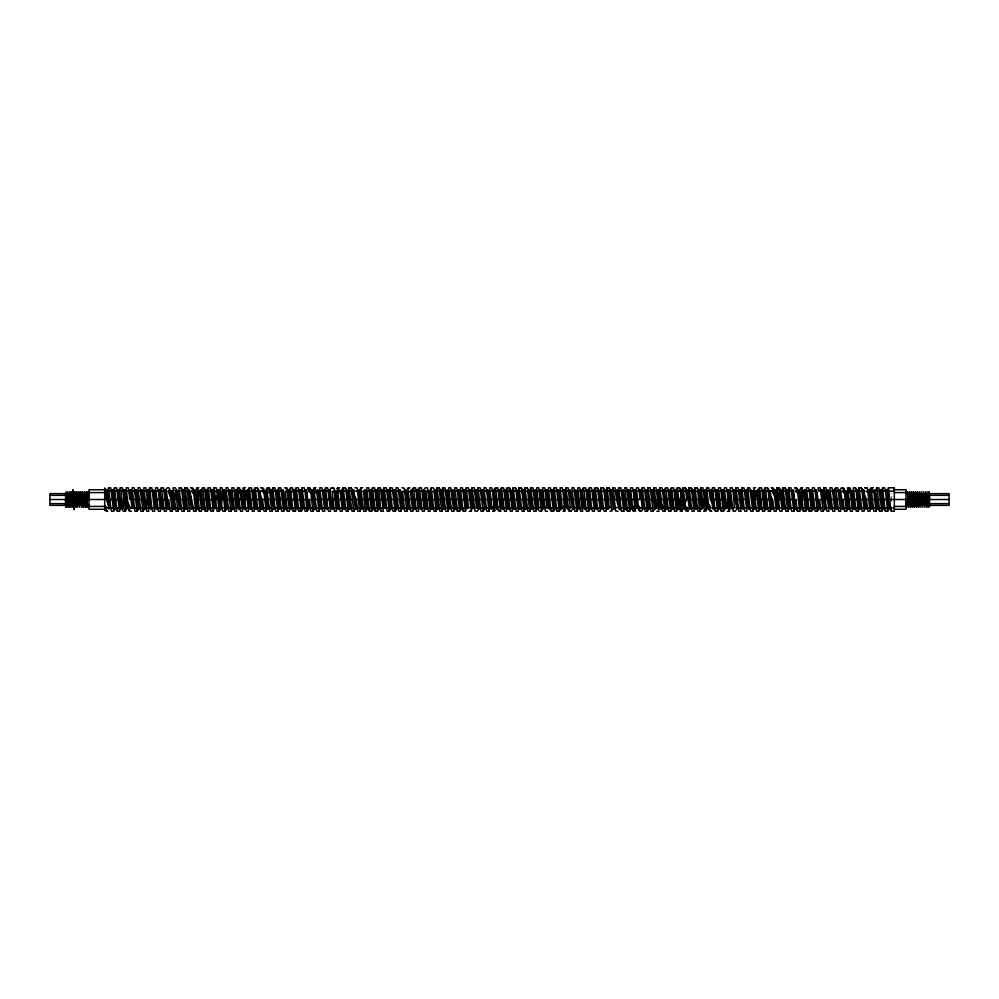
<?xml version="1.0" encoding="UTF-8"?>
<svg xmlns="http://www.w3.org/2000/svg" width="999" height="999" viewBox="0 0 999 999"><rect width="100%" height="100%" fill="white"/><g stroke="black" fill="none" stroke-linecap="round" stroke-linejoin="round"><path stroke-width="0.75" stroke-dasharray="5 3.75" d="M891.295 501.51L892.119 493.344L891.145 493.344"/><path stroke-width="1.5" d="M88.312 493.968L88.599 491.783L89.036 499.5M906.78 505.032L906.493 507.217L906.056 499.5M70.38 504.957L69.98 507.317L69.156 491.683M86.014 504.957L85.627 507.317L85.864 504.957M909.227 494.043L909.465 491.683L910.451 507.317L910.701 504.97M911.175 494.043L911.425 491.683L912.399 507.317L912.649 504.97M915.084 494.043L915.334 491.683L916.308 507.317L916.558 505.057M917.045 494.043L917.294 491.683L918.268 507.317L918.518 504.97M928.283 504.97L928.034 507.317L927.06 491.683M66.071 507.317C66.608 502.21 66.309 510.414 65.584 504.37M104.683 499.5L87.238 499.5L86.751 491.683L86.351 494.03M908.74 505.057L908.491 507.317L907.517 491.683L906.056 491.683M913.136 493.943L913.373 491.683L914.36 507.317L914.597 505.057M928.77 493.943L929.02 491.683L929.507 499.5L949.05 499.5M870.154 491.433L870.516 488.561L873.014 487.774L870.516 488.561M706.505 508.316L706.081 511.001L703.746 511.226L705.456 509.89L702.971 487.774L700.823 487.774L700.336 490.022M776.46 490.559L776.897 487.937L779.208 487.774L780.831 490.109L783.316 509.09L784.29 509.09L781.805 490.109L780.831 490.109M676.635 491.221L677.372 487.774L678.833 499.5L680.981 499.5L682.367 511.176L680.307 511.226C679.033 503.546 682.479 495.516 679.507 487.774L677.372 487.774L675.636 490.447L674.662 490.447L680.244 491.233M781.393 507.817L779.257 507.917L778.508 499.5L778.196 495.604L779.932 491.246L782.13 511.226L779.982 511.226L777.659 504.607L775.998 490.297L775.024 490.297L777.509 509.19L778.483 509.19L777.659 504.607L779.932 491.246L776.897 487.937M800.224 488.299L802.647 487.774L800.823 488.474L803.371 491.083L801.972 499.5L803.446 511.226L805.581 511.226L807.367 508.304L808.353 508.304L802.697 507.767M148.139 507.954L145.979 507.867L147.39 499.5L145.929 487.774L143.769 487.774L146.691 511.226L148.863 511.226L147.39 499.5L145.23 499.5M223.614 499.5L221.466 499.5L220.042 487.787L222.14 487.774C223.426 495.454 219.955 503.471 222.939 511.226L225.075 511.226L226.748 508.753L227.722 508.753L226.898 507.767L225.237 492.694L224.413 489.76L223.439 489.76L225.924 507.767L226.748 508.753M110.789 507.779L111.513 511.226L113.661 511.226L110.739 487.774L108.591 487.774L110.789 507.779L115.609 508.354L113.087 489.722L112.2 489.772L113.861 502.522L115.609 508.354L117.37 511.226L119.53 511.226L116.608 487.774L114.46 487.774L116.646 507.717L122.328 508.141L120.542 508.578L118.044 489.76L118.968 489.735L121.491 508.441L123.239 511.226L125.524 511.113L125.974 508.491M199.475 511.226L197.577 494.268L199.425 491.233L201.623 511.226L199.475 511.226L197.864 508.953L197.04 503.546L199.425 491.233L196.953 488.911L198.701 487.774L196.341 488.061M705.456 509.89L703.009 507.754L705.344 494.917L704.52 489.91L705.494 489.91L707.979 508.891L707.005 508.891L705.344 494.917L703.683 491.083L701.548 491.183L700.823 487.774M823.925 487.774L824.65 490.834L826.847 491.246L825.424 499.5L826.161 507.779L826.897 511.226L829.033 511.226L826.111 487.774L823.925 487.774L823.451 490.147M145.979 507.867L147.415 499.862M242.907 490.297L243.356 487.837L245.592 487.774M727.197 511.226L729.432 511.188L729.907 508.653M383.628 490.509L384.14 487.787L386.326 487.774L389.26 511.226L387.113 511.226L384.14 487.787M588.686 511.201L585.701 487.774L583.553 487.774L586.475 511.226L588.686 511.201L589.16 508.753M342.645 490.109L343.132 487.774L345.279 487.774L347.028 490.484L349.513 509.24L350.487 509.24L348.002 490.484L346.191 490.896L351.86 491.058L353.658 496.166L355.319 509.178L356.293 509.178L353.808 490.272L351.998 491.196M360.439 508.928L359.952 511.226L357.804 511.226L356.331 499.5L354.633 496.166L353.658 496.166L352.834 490.272L351.136 487.774L349.001 487.774L351.935 511.226L354.083 511.226L354.57 508.891M741.37 490.109L741.857 487.774L744.005 487.774L746.952 511.226L744.804 511.226L744.08 507.942L741.857 487.774M817.806 508.878L817.319 511.226L815.172 511.226L812.224 487.774L814.372 487.774L815.097 491.083L817.319 511.226L818.98 508.753L819.967 508.753L819.13 507.767L816.645 489.76L815.671 489.76L818.156 507.767L818.98 508.753M184.103 491.046L184.827 487.774L186.963 487.774L188.599 490.109L189.573 490.109C191.046 497.19 192.857 503.946 193.606 511.226L195.767 511.226L196.491 507.767M207.78 490.109L208.267 487.774L210.427 487.774L213.361 511.226L211.214 511.226L209.478 508.578L206.993 489.772L206.019 489.772L207.667 502.422L208.504 508.578L209.478 508.578L210.314 508.029L204.62 507.892L202.847 502.984L201.186 489.847L200.212 489.847L202.697 508.791L204.508 507.717M198.014 499.5L200.162 499.5L201.873 502.984L202.847 502.984L203.671 508.791L205.344 511.226L207.492 511.226L207.979 508.916M219.705 508.916L219.218 511.226L217.07 511.226L214.136 487.774L216.321 487.787L219.218 511.226L220.941 508.553L221.928 508.553L216.346 507.892M231.431 508.916L230.944 511.226L228.783 511.226L225.861 487.774L228.009 487.774L230.944 511.226L232.555 508.928L233.529 508.928L231.044 492.282L230.22 489.835L229.233 489.835L232.555 508.928M254.695 490.072L255.182 487.774L258.104 511.226L260.252 511.226L258.067 491.221L252.46 490.484L253.446 490.484L255.182 487.774L257.317 487.774L259.103 490.621L260.077 490.621L260.901 497.077L262.512 499.5L263.973 511.226L266.134 511.226L266.621 508.903M272.028 491.283L272.764 487.774L274.925 487.774L277.859 511.226L275.712 511.226L274.975 507.867L272.764 487.774M277.859 511.226L278.346 508.903M307.667 508.916L307.18 511.226L305.02 511.226L302.085 487.774L304.233 487.774L304.957 491.083L307.18 511.226L308.866 508.678L309.84 508.678L309.016 507.904L306.531 489.747L305.544 489.747L308.042 507.904L308.866 508.678M407.23 488.898L409.777 487.774L407.842 488.061L410.564 511.226L412.724 511.226L413.211 508.891M418.868 490.097L419.355 487.774L421.503 487.774L424.45 511.226L422.29 511.226L419.355 487.774L417.669 490.297L416.695 490.297L417.532 491.146L420.017 509.253L420.991 509.253L418.506 491.146L417.669 490.297M465.784 490.084L466.271 487.774L468.431 487.774L471.228 511.113L469.205 511.226M477.51 490.084L477.997 487.774L480.144 487.774L483.079 511.226L480.931 511.226L477.997 487.774M488.948 511.226L486.738 491.096L486.001 487.774L483.853 487.774L486.788 511.226L488.948 511.226L489.435 508.891M494.855 491.233L495.591 487.774L497.739 487.774L500.661 511.226L498.276 510.801L495.591 487.774L493.981 490.047L493.007 490.047L495.492 506.78L496.328 509.153L497.302 509.153L493.981 490.047M530.282 490.097L530.769 487.774L532.929 487.774L535.851 511.226L533.703 511.226L530.769 487.774M554.183 507.742L553.446 511.226L551.286 511.226L549.562 508.516L547.902 493.956L547.065 489.76L546.091 489.76L548.576 508.516L549.562 508.516M594.78 490.109L595.267 487.774L597.427 487.774L599.175 490.546L601.66 509.253L602.647 509.253L600.149 490.546L598.351 490.809L604.02 491.233L606.231 511.226L604.07 511.226L603.346 507.892L601.148 487.774L603.284 487.774L604.982 490.322L607.467 509.203L608.453 509.203L605.956 490.322L604.158 491.096M606.505 490.109L606.992 487.774L609.153 487.774L610.789 490.134L613.274 509.103L614.26 509.103L611.763 490.134L609.964 491.421M626.698 507.667L624.887 508.816L622.402 489.86L623.376 489.86L625.874 508.816L627.522 511.226L629.682 511.226L630.169 508.916M664.859 511.226L662.637 491.033L661.912 487.774L659.765 487.774L662.774 511.201L664.859 511.226L665.346 508.903M676.585 511.226L673.651 487.774L671.503 487.774L674.437 511.226L676.585 511.226L677.072 508.916M682.492 491.283L683.229 487.774L685.376 487.774L687.1 490.422L688.761 504.895L689.585 509.228L690.571 509.228L688.074 490.422L687.1 490.422M759.165 508.928L758.678 511.226L756.518 511.226L754.969 498.414L756.48 491.246L754.245 490.497L753.546 487.787L755.756 487.774M796.74 507.717L794.929 508.791L792.444 489.847L793.418 489.847L795.903 508.791L797.564 511.226L799.724 511.226L800.211 508.891M811.95 508.891L811.45 511.226L809.29 511.226L807.517 508.341L805.856 493.606L805.032 489.735L804.058 489.735L806.543 508.341L807.517 508.341M876.235 490.084L876.722 487.774L878.87 487.774L881.805 511.226L879.669 511.226L878.021 508.866L875.536 489.897L874.562 489.897L877.047 508.866L878.858 507.579M876.36 494.842L875.386 494.842L873.738 491.096L871.103 488.124L873.8 511.226L875.948 511.226L876.448 508.903M887.961 490.084L888.448 487.774L894.317 487.774L894.317 511.226L891.395 511.226L889.634 508.454L887.149 489.747L886.175 489.747L888.66 508.454L890.471 508.191L884.789 507.767L882.592 487.774L884.739 487.774L885.464 491.108L887.686 511.226L885.526 511.226L883.828 508.678L881.343 489.797L880.369 489.797L882.854 508.678L884.664 507.904M887.686 511.226L888.173 508.891M137.612 508.941L137.125 511.226L134.965 511.226L132.043 487.774L134.191 487.774L137.125 511.226L138.824 508.641L139.81 508.641L137.999 507.942L135.514 489.735L136.488 489.735L137.313 492.944L138.973 507.942M160.876 490.059L161.363 487.774L163.511 487.774L166.446 511.226L164.286 511.226L161.363 487.774L159.715 490.159L158.741 490.159L162.05 509.203L163.024 509.203L159.715 490.159M213.361 511.226L213.848 508.928M248.826 490.072L249.313 487.774L251.473 487.774L254.395 511.226L252.235 511.226L249.313 487.774L247.64 490.272L246.653 490.272L247.49 491.196L249.975 509.24L250.949 509.24L248.464 491.196L247.64 490.272M269.88 491.333L271.691 490.184L274.176 509.14L273.202 509.14L270.717 490.184L269.056 487.774L266.633 488.261L269.842 511.226L271.99 511.226L272.477 508.928M283.716 511.226L280.781 487.774L278.634 487.774L281.568 511.226L283.716 511.226L284.453 507.767M292.42 507.904L290.622 508.678L288.137 489.797L289.111 489.797L291.596 508.678L293.294 511.226L295.442 511.226L295.929 508.916M325.05 490.072L325.537 487.774L327.697 487.774L330.619 511.226L328.484 511.226L327.759 507.954L325.537 487.774M348.514 490.072L349.001 487.774M348.214 511.226L346.004 491.146L340.384 490.621L341.358 490.621L343.132 487.774L346.079 511.226L348.214 511.226L348.701 508.928M371.965 490.034L372.44 487.774L374.613 487.774L377.535 511.226L375.387 511.226L373.713 508.753L371.228 489.835L370.242 489.835L372.739 508.753L373.713 508.753M367.907 508.928L366.933 508.928L364.435 489.947L365.422 489.947L367.907 508.928L369.518 511.226L371.678 511.226L372.402 507.767M389.548 490.084L390.035 487.774L392.195 487.774L395.129 511.226L392.982 511.226L392.257 507.929L390.035 487.774M434.115 491.058L435.926 490.359L438.411 509.203L437.437 509.203L436.6 504.757L434.94 490.359L433.241 487.774L431.193 487.849L434.016 511.226L436.176 511.226L436.663 508.928M524.125 511.226L521.928 491.233L523.851 490.247L526.336 509.165L525.362 509.165L522.864 490.247L521.203 487.774L519.055 487.774L521.99 511.226L524.125 511.226L524.612 508.941M535.851 511.226L536.588 507.804M647.552 490.072L648.039 487.774L650.199 487.774L653.121 511.226L650.973 511.226L648.039 487.774M659.278 490.072L659.765 487.774M670.729 511.226L667.782 487.774L665.621 487.774L668.581 511.226L670.729 511.226L671.216 508.928M712.05 490.072L712.537 487.774L714.697 487.774L717.619 511.226L715.484 511.226L713.786 508.703L711.3 489.81L710.326 489.81L712.811 508.703L714.622 507.854M735.514 490.072L736.001 487.774L738.136 487.774L741.096 511.226L738.935 511.226L736.001 487.774M747.24 490.072L747.727 487.774L749.824 487.787L752.809 511.226L750.661 511.226L749.937 507.854L747.727 487.774M770.042 496.828L771.028 496.828L772.652 499.5L774.125 511.226L776.273 511.226L774.487 495.604L771.902 491.046L768.381 490.846L770.192 490.521L772.677 509.253L771.703 509.253L769.218 490.521L767.457 487.774L765.321 487.774L768.243 511.226L770.404 511.226L770.891 508.928M788.286 490.084L788.773 487.774L790.933 487.774L793.855 511.226L791.707 511.226L790.996 507.929L788.773 487.774M882.105 490.072L882.592 487.774M149.138 490.084L149.638 487.774L151.786 487.774L154.72 511.226L152.572 511.226L151.848 507.954L149.638 487.774M201.923 490.072L202.41 487.774L204.545 487.774L207.492 511.226M213.649 490.072L214.136 487.774M225.562 508.916L225.075 511.226L222.877 491.171L220.804 491.87M237.1 490.047L237.587 487.774L239.635 487.837L242.67 511.226L240.509 511.226L237.587 487.774M295.741 490.01L296.216 487.774L298.376 487.774L301.298 511.226L299.163 511.226L297.402 508.454L294.917 489.747L293.931 489.747L296.428 508.454L298.226 508.191L292.557 507.742L290.472 487.862L292.507 487.774L293.231 491.071L295.442 511.226M301.798 508.916L301.298 511.226L303.059 508.454L304.033 508.454L298.426 507.767L296.216 487.774M362.874 487.774L360.826 487.849L363.661 511.226L365.796 511.226L366.546 507.767M377.535 511.226L378.271 507.767M400.999 511.226L398.052 487.774L395.916 487.774L398.838 511.226L400.999 511.226L401.473 508.991M439.922 491.383L441.733 490.159L444.218 509.128L443.244 509.128L440.746 490.159L439.11 487.774L436.963 487.774L439.897 511.226L442.033 511.226L442.52 508.928M455.831 508.841L454.857 508.841L452.36 489.872L453.346 489.872L455.831 508.841L457.48 511.226L459.627 511.226L460.352 507.817M471.653 490.084L472.14 487.774L474.275 487.774L476.486 507.767L479.882 508.703L478.071 507.854L475.586 489.747L476.56 489.747L479.058 507.854M483.566 508.928L483.079 511.226L484.715 508.891L485.689 508.891L483.204 492.395L482.367 489.81L481.393 489.81L484.715 508.891M524.425 490.072L524.912 487.774L527.047 487.774L528.671 490.072L531.156 509.053L532.142 509.053L529.645 490.072L528.671 490.072M600.649 490.072L601.148 487.774M612.375 490.072L612.874 487.774L615.009 487.774L616.483 499.5L619.08 508.978L620.067 508.978L621.665 511.226L623.801 511.226L624.3 508.916M641.695 490.072L642.195 487.774L644.33 487.774L647.252 511.226L645.104 511.226L642.195 487.774M653.421 490.072L653.92 487.774L656.056 487.774L659.053 511.201L656.83 511.226M698.713 490.047L699.687 490.047L702.172 509.04L701.198 509.04L698.713 490.047L697.102 487.774L694.954 487.774L697.889 511.226L700.037 511.226L700.524 508.916M752.809 511.226L753.296 508.916M764.535 511.226L761.613 487.774L759.465 487.774L762.399 511.226L764.535 511.226L765.022 508.916M782.18 491.233L782.916 487.774L785.052 487.774L786.638 489.96L789.123 508.953L790.097 508.953L787.612 489.96L786.638 489.96M846.628 511.226L845.166 499.5L843.019 499.5L844.48 511.226L846.628 511.226L847.115 508.953M858.403 491.233L859.14 487.774L861.288 487.774L862.949 490.184L865.434 509.14L866.408 509.14L863.923 490.184L862.949 490.184M856.305 491.021L858.116 490.384L860.601 509.215L859.627 509.215L858.803 504.832L857.142 490.384L855.431 487.774L853.271 487.774L856.205 511.226L858.353 511.226L858.84 508.953M881.805 511.226L882.304 508.928M893.83 490.059L894.317 487.774M119.53 511.226L120.017 508.978M277.897 491.221L278.634 487.774M301.611 490.022L302.085 487.774M389.747 508.991L389.26 511.226L390.984 508.578L391.958 508.578L390.159 508.029L387.662 489.735L388.648 489.735L389.473 493.081L391.133 508.029M395.604 508.978L395.129 511.226L396.79 508.791L397.764 508.791L396.94 507.717L395.279 492.632L394.455 489.772L393.469 489.772L395.966 507.717L396.79 508.791M406.843 511.226L404.757 492.12L402.51 491.233L404.707 511.226L406.843 511.226L407.342 508.928M588.686 491.146L589.41 487.774L591.558 487.774L594.492 511.226L592.395 511.201L591.633 508.029L589.41 487.774L587.712 490.322L586.738 490.322L587.562 491.096L590.059 509.253L591.033 509.253L588.548 491.096L587.712 490.322M688.611 490.022L689.098 487.774L691.233 487.774L692.906 490.209L695.391 509.153L696.378 509.153L693.88 490.209L692.082 491.283M694.467 490.01L694.954 487.774M706.206 489.997L706.68 487.774L708.828 487.774L710.301 499.5L711.987 502.747L712.961 502.747L715.484 511.226M782.916 487.774L785.838 511.226L787.999 511.226L788.473 508.991M793.855 511.226L794.342 508.978M806.068 508.928L805.581 511.226L803.371 491.083L801.423 493.019L801.972 499.5L804.12 499.5M113.973 490.01L114.46 487.774M168.694 499.5L170.167 511.226L172.303 511.226L172.79 508.991M181.955 491.146L183.766 490.297L186.251 509.19L185.277 509.19L182.792 490.297L181.106 487.774L178.958 487.774L181.88 511.226L184.028 511.226L184.515 508.991M260.252 511.226L260.739 509.003M318.893 511.226L316.708 491.258L314.235 488.936L315.971 487.774L313.698 487.862L316.758 511.226L318.893 511.226L319.38 508.991M377.834 490.01L378.321 487.774L380.419 487.787L383.391 511.226L381.243 511.226L379.52 508.553L377.035 489.76L376.049 489.76L378.546 508.553L379.52 508.553L380.344 508.066L374.65 507.767L372.889 502.909L371.903 502.909L370.204 499.5L368.731 487.774L366.596 487.774L369.518 511.226M436.476 489.997L436.963 487.774M453.758 511.226L450.824 487.774L448.688 487.774L451.598 511.226L453.758 511.226L454.483 507.917M461.638 508.641L460.664 508.641L458.166 489.797L459.153 489.797L459.977 494.243L461.638 508.641L463.336 511.226L465.484 511.226L466.208 507.904M512.699 490.01L513.186 487.774L515.334 487.774L517.057 490.447L519.555 509.24L520.529 509.24L518.044 490.447L516.233 490.934L521.928 491.233L523.701 496.091L524.675 496.091L526.373 499.5L528.521 499.5M618.244 489.985L618.731 487.774L620.879 487.774L623.801 511.226M717.619 511.226L718.106 508.991M764.597 491.121L765.321 487.774L763.561 490.584L762.587 490.584L768.181 491.046L770.404 511.226M835.201 489.997L835.688 487.774L837.836 487.774L840.758 511.226L838.623 511.226L835.688 487.774L834.065 490.084L833.079 490.084L835.576 506.668L836.4 509.178L837.374 509.178L834.065 490.084M442.345 489.985L442.819 487.774L444.98 487.774L447.889 511.226L445.741 511.226L442.819 487.774M524.912 487.774L527.847 511.226L529.982 511.226L530.469 509.04M553.758 489.96L554.233 487.774L556.368 487.774L559.303 511.226L557.167 511.226L555.369 508.266L552.872 489.735L551.898 489.735L554.383 508.266L556.193 508.379L550.561 507.767L548.364 487.774L550.524 487.774L553.446 511.226L555.219 508.379M647.989 507.892L647.252 511.226L648.95 508.728L649.924 508.728L649.088 507.804L647.439 492.757L646.603 489.76L645.629 489.76L648.114 507.804L648.95 508.728M723.975 509.015L723.488 511.226L721.34 511.226L719.592 508.479L717.107 489.747L716.133 489.747L718.618 508.479L720.429 508.154L714.76 507.954L712.537 487.774M108.117 489.972L108.591 487.774M119.843 489.972L120.317 487.774L122.465 487.774L125.524 511.113M184.028 511.226L181.843 491.283L176.149 490.846L177.959 490.521L180.444 509.253L179.47 509.253L176.985 490.521L175.237 487.774L172.989 487.849L176.011 511.226L178.159 511.226L178.646 509.028M447.889 511.226L448.376 509.053M506.843 489.972L507.33 487.774L509.478 487.774L511.251 490.696L513.748 509.265L514.722 509.265L512.237 490.696L510.427 490.659L516.071 491.258L518.269 511.226L516.108 511.226L513.186 487.774M518.568 489.972L519.055 487.774M565.484 489.96L565.958 487.774L568.119 487.774L570.304 507.779L568.581 510.589L571.028 511.226L572.639 508.978L573.613 508.978L570.292 489.86L569.318 489.86L572.639 508.978M576.898 511.226L573.975 487.774L571.828 487.774L574.75 511.226L576.898 511.226L577.372 509.028M113.661 511.226L114.136 509.04M725.736 499.5L727.884 499.5L726.473 507.754L724.275 487.774L726.435 487.774L727.16 491.271L728.034 501.298L726.473 507.754L728.746 508.841L729.432 511.188M174.35 496.99L175.974 491.208L173.664 489.897M360.152 489.922L360.826 487.849M124.188 502.709L122.515 507.792L124.863 509.39M430.519 489.872L431.193 487.849M801.697 496.116L803.371 491.083M681.967 509.727L679.582 507.917L681.281 503.221M471.228 511.113L471.89 509.365M537.949 508.916L536.962 508.916L534.477 489.922L535.452 489.922L537.949 508.916L539.572 511.226L541.583 511.101L542.232 509.465M221.129 495.429L222.877 491.171M217.42 495.429L215.597 499.5L217.745 499.5M700.374 503.858L701.348 503.858L703.009 507.754L704.807 504.07M685.302 506.568L687.574 507.754L688.311 511.226L686.076 511.176L685.689 509.727L685.002 503.221L686.85 499.5L685.376 487.774M286.226 488.923L286.763 487.862L284.49 487.774M289.947 488.923L290.472 487.862M827.572 499.5L825.424 499.5L825.037 494.767L826.847 491.246M657.941 504.57L656.106 507.754L658.353 508.641M681.443 490.696L683.229 487.774L685.002 503.221M796.503 488.299L794.642 487.774L797.115 488.474L795.379 491.246L797.714 493.019L799.724 511.226M598.164 491.233L592.544 490.546L593.518 490.546L595.267 487.774L597.489 507.892L598.214 511.226L600.362 511.226L597.427 487.774M720.604 507.779L726.236 508.416L725.249 508.416L723.488 511.226L720.554 487.774L718.418 487.774L721.34 511.226M423.476 490.521L425.224 487.774L427.485 487.849L430.307 511.226L428.159 511.226L425.949 491.133L422.502 490.521L424.313 490.846L426.798 509.278L425.824 509.278L423.326 490.846M247.065 499.5L244.917 499.5L246.341 491.221L248.526 511.226L246.378 511.226L245.642 507.767L244.468 494.118L246.341 491.221L244.031 489.922L243.356 487.837M286.763 487.862L289.573 511.226L287.437 511.226L285.789 508.866L284.815 508.866L285.639 507.579M286.626 507.579L285.789 508.866L283.304 489.897L282.33 489.897L284.815 508.866M610.938 491.421L611.763 490.134M638.324 505.831L639.472 510.914L641.395 511.226L643.144 508.516L644.118 508.516L640.659 507.767L638.324 505.831L636.313 487.774L638.473 487.774L639.21 491.271L639.934 499.5L637.787 499.5M808.566 507.767L814.16 508.553L813.174 508.553L811.45 511.226L809.24 491.121L808.516 487.774L806.355 487.774L809.29 511.226M877.047 508.866L877.871 507.579M510.202 491.221L504.62 490.422L505.594 490.422L507.33 487.774L510.252 511.226L512.387 511.226L509.478 487.774M559.303 511.226L561.026 508.616L562 508.616L556.418 507.767L554.233 487.774M165.372 491.058L167.033 506.056L167.857 509.265L168.831 509.265L166.346 491.058L164.535 490.359L165.522 490.359L167.233 487.774L169.268 487.849L172.303 511.226M259.253 490.734L258.266 490.734L261.775 491.221L263.536 488.561L261.039 487.774L263.536 488.561L266.134 511.226M762.337 491.221L756.78 490.359L757.754 490.359L759.465 487.774M478.908 508.703L477.222 511.226L474.937 511.113L472.14 487.774M669.829 490.247L670.654 491.233L673.151 509.24L672.165 509.24L671.34 506.306L669.68 491.233L668.855 490.247L669.829 490.247L671.503 487.774M839.872 490.272L840.696 491.196L843.181 509.24L842.207 509.24L839.722 491.196L838.885 490.272L839.872 490.272L841.558 487.774L843.518 487.987L844.155 489.173L845.166 499.5M440.896 491.383L441.733 490.159M454.857 508.841L455.681 507.617M499.787 490.209L500.624 491.283L503.109 509.228L502.135 509.228L501.298 506.368L499.637 491.283L498.813 490.209L499.787 490.209L501.461 487.774L503.608 487.774L506.53 511.226L504.37 511.226L501.461 487.774M329.757 490.184L333.067 509.215L332.093 509.215L331.268 506.431L329.608 491.333L328.771 490.184L329.757 490.184L331.418 487.774L333.816 488.211L336.488 511.226L334.34 511.226L332.143 491.258L334.415 492.357M736.862 508.841L733.553 489.797L734.527 489.797L735.351 492.519L737.012 507.617L737.849 508.841L736.862 508.841L735.227 511.226L733.154 511.188L730.144 487.774L732.279 487.774L733.016 491.133L734.49 507.854L732.467 508.841M313.037 511.226L311.563 499.5L309.415 499.5L310.889 511.226L313.037 511.226L314.673 508.866L315.647 508.866L314.822 507.579L313.162 492.457L312.337 489.797L311.351 489.797L314.673 508.866M142.982 511.226L140.047 487.774L137.912 487.774L140.834 511.226L142.982 511.226L144.63 508.841L145.617 508.841L144.78 507.617L143.119 492.519L142.295 489.797L141.321 489.797L144.63 508.841M411.863 490.109L415.184 509.19L414.21 509.19L413.374 506.605L410.889 490.109L411.863 490.109L413.499 487.774L415.646 487.774L418.569 511.226L416.433 511.226L413.499 487.774M581.905 490.134L585.227 509.203L584.253 509.203L583.416 506.543L581.755 491.421L580.931 490.134L581.905 490.134L583.553 487.774M664.023 490.072L667.344 509.165L666.358 509.165L665.534 506.718L663.049 490.072L664.023 490.072L665.621 487.774M823.176 511.226L821.715 499.5L819.555 499.5L821.041 511.226L823.176 511.226L824.787 508.928L825.773 508.928L823.276 492.282L822.452 489.835L821.478 489.835L824.787 508.928M653.121 511.226L654.757 508.916L655.731 508.916L653.246 492.332L652.409 489.822L651.435 489.822L654.757 508.916M105.282 510.314L107.068 507.779L104.683 505.369L105.282 510.314L107.805 511.226L105.894 510.851M609.939 511.226L612.462 510.252M270.854 491.333L271.691 490.184M624.887 508.816L625.724 507.667M863.099 491.333L863.923 490.184M108.854 508.703L109.69 507.817L110.564 508.341L108.854 508.703L108.017 502.697L108.879 501.548L107.205 489.735L106.344 489.797L109.728 508.266L107.068 507.779M640.659 507.767L638.848 510.152L641.395 511.226M202.697 508.791L203.521 507.717M693.056 491.283L693.88 490.209M794.929 508.791L795.753 507.717M192.62 488.061L190.684 487.774L193.244 488.911L191.408 491.221L193.868 494.268L195.767 511.226M373.564 507.767L372.739 508.753L368.781 507.742L364.335 499.5L362.187 499.5M523.014 491.233L523.851 490.247M850.299 491.233L852.497 511.226L850.349 511.226L848.376 493.481L850.299 491.233L847.239 487.987L849.562 487.774L851.335 490.621L853.82 509.265L854.794 509.265L852.309 490.621L850.499 490.734L856.168 491.233L858.353 511.226M308.666 491.083L310.527 488.936L309.99 487.862L307.954 487.774L308.666 491.083L311.039 493.269L311.563 499.5M352.972 491.196L353.808 490.272M542.769 508.728L543.756 508.728L542.095 494.468L541.258 489.822L540.284 489.822L542.769 508.728L543.606 507.804M685.689 509.727L687.574 507.754M314.76 493.269L316.708 491.258M182.942 491.146L183.766 490.297M709.802 511.001L711.775 511.226L709.165 509.89L711.051 507.954L708.528 504.07L706.68 487.774M712.811 508.703L713.648 507.854M775.174 491.146L775.998 490.297M632.654 507.767L634.602 505.831L633.329 491.158L632.604 487.774L630.456 487.774L632.654 507.767L635.751 510.914L633.391 511.226L631.68 508.616L630.019 494.168L629.183 489.785L628.209 489.785L630.694 508.616L632.504 507.979M779.208 487.774L777.547 489.373L778.196 495.604M291.446 507.904L290.622 508.678L286.701 507.879L284.965 503.234L283.978 503.234L282.255 499.5L280.095 499.5L277.497 490.022L276.523 490.022L279.008 509.015L279.982 509.015L278.321 495.379L277.347 495.379L275.649 491.233L273.501 491.221M605.132 491.096L605.956 490.322L609.889 491.233L614.335 499.5L615.621 511.026L617.956 511.226M883.678 507.904L882.854 508.678L878.933 507.767L874.487 499.5L872.339 499.5M114.698 508.641L116.446 508.241L114.698 508.641L113.861 502.522L112.2 499.5L110.052 499.5M771.902 491.046L773.825 489.373L773.176 487.937L771.178 487.774L773.825 489.373L774.487 495.604M113.861 502.522L114.76 501.76L113.024 494.143L113.923 493.444L112.2 489.772M435.089 491.058L435.926 490.359L439.835 491.246L441.583 495.854L442.557 495.854L444.28 499.5L446.428 499.5M461.488 507.942L460.664 508.641L456.755 507.892L454.995 503.146L454.021 503.146L452.297 499.5L450.149 499.5M849.562 487.774L847.876 489.173L848.376 493.481M79.271 499.612L78.784 491.683L79.758 507.317M267.807 492.807L269.792 491.221L267.257 488.561L269.056 487.774M133.167 508.229L131.506 493.406L130.682 489.722L129.708 489.722L132.193 508.229L134.003 508.416L130.532 507.854L128.584 509.39L129.246 511.113L131.256 511.226L128.584 509.39L126.186 487.774L128.322 487.774L129.795 499.5M929.507 505.369L949.05 505.369L949.05 493.631L929.507 493.631L929.507 506.481L929.507 504.595M867.382 488.124L864.997 487.774L867.382 488.124L870.079 511.226L867.931 511.226L866.47 499.5L864.747 495.929L863.773 495.929L861.288 487.774M264.073 491.021L265.884 490.384L268.369 509.215L267.395 509.215L266.571 504.832L264.91 490.384M265.06 491.021L265.884 490.384M631.53 507.979L630.694 508.616L626.785 507.754L625.037 503.071L624.063 503.071L622.34 499.5L620.192 499.5L617.569 489.985L616.595 489.985L618.256 503.621L619.23 503.621L621.665 511.226M857.292 491.021L858.116 490.384L862.025 491.233L864.222 511.226L862.075 511.226L859.14 487.774M562.287 507.767L564.285 506.331L562.961 491.146L562.25 487.774L560.089 487.774L562.287 507.767L565.459 510.676L563.024 511.226L564.86 510.589L564.285 506.331M687.25 490.971L691.957 491.071L693.731 496.016L694.717 496.016L696.428 499.5L698.576 499.5M338.124 492.357L340.135 491.058L337.525 488.211L336.925 488.561L339.41 487.774L337.525 488.211L339.473 507.854L340.209 511.226L342.357 511.226L340.135 491.058M169.942 489.897L167.944 491.146L170.642 496.99M240.309 489.922L238.311 491.158L240.759 494.118M633.391 511.226L635.139 510.152L634.602 505.831M71.216 494.068L70.966 491.683L72.09 507.317L71.354 493.981M86.751 491.683L87.575 507.317L89.036 507.317M333.816 488.211L331.418 487.774M491.92 507.767L493.956 506.618L492.594 491.108L491.87 487.774L489.722 487.774L491.92 507.767L494.555 510.801L492.669 511.226L495.179 510.339M871.715 492.245L873.738 491.096L875.948 511.226M408.466 492.12L410.514 491.121L412.724 511.226M73.651 505.057C75.075 524.537 71.94 475.399 73.314 493.943M81.468 505.057L80.732 491.683L81.856 507.317L81.618 504.994M606.643 504.682L607.617 504.682L609.215 507.904L611.263 507.042L609.153 487.774M120.654 501.96L119.705 502.347L118.069 499.5L115.921 499.5M126.386 508.479L128.197 508.154L126.386 508.479L123.888 489.747L124.85 489.735L125.699 493.793L127.36 508.479M118.881 493.993L119.805 493.618M67.782 504.994L67.058 491.683L68.182 507.317L67.932 504.945M75.599 504.994L74.875 491.683L75.999 507.317L75.749 504.945M83.416 504.994L82.692 491.683L83.816 507.317L83.566 504.945M662.075 508.641L664.135 507.917L661.663 504.57M470.554 507.23L468.481 507.892L466.271 487.774M291.146 491.72L293.231 491.071M748.451 491.146L750.524 490.497M538.848 507.867L540.921 507.255L538.786 487.774L536.638 487.774L538.848 507.867L534.39 499.5L532.242 499.5L530.481 495.529L529.507 495.529L527.047 487.774M431.88 491.708L433.978 491.233L436.176 511.226M361.513 491.683L363.611 491.221L365.272 495.067L366.246 495.067M429.133 490.584L428.309 490.771L430.119 490.584L432.604 509.265L431.63 509.265L430.794 505.257L429.133 490.584L430.119 490.584M467.445 508.416L464.947 489.735L463.973 489.735L466.458 508.416L468.269 508.229L462.612 507.842L460.414 487.774L462.549 487.774L465.484 511.226M115.609 508.354L116.446 508.241M636.5 508.379L637.474 508.379L635.826 493.681L634.989 489.735L634.015 489.735L636.5 508.379L638.311 508.266L637.337 508.266M820.928 490.834L818.818 491.083L818.081 487.774L820.216 487.774L821.715 499.5M151.848 507.954L153.983 507.767M660.514 491.221L662.637 491.033M820.316 507.967L822.439 507.779M327.759 507.954L329.895 507.779M367.32 491.221L369.455 491.046L371.079 494.542L372.053 494.542M378.321 487.774L379.046 491.208L381.181 491.046M359.952 511.226L359.203 507.767L357.08 507.942L355.469 504.532L354.483 504.532M316.034 507.954L318.169 507.792M403.983 507.929L406.118 507.767M472.877 491.246L475 491.096M591.633 508.029L593.768 507.892M612.874 487.774L613.598 491.233L615.734 491.096L617.419 495.217L618.406 495.217L620.067 508.978M730.881 491.271L733.016 491.133M749.937 507.854L752.072 507.729M869.355 507.767L867.219 507.904L865.584 504.308L864.61 504.308M793.131 507.804L790.996 507.929L786.525 499.5L785.052 487.774M302.822 491.196L304.957 491.083M392.257 507.929L394.393 507.804M124.725 493.843L125.699 493.793M150.374 491.233L152.51 491.133M545.379 491.146L544.642 487.774L542.494 487.774L543.231 491.233L545.379 491.146L546.84 507.767L550.387 508.104M345.354 507.942L347.49 507.854M744.08 507.942L746.228 507.854M736.725 491.133L738.873 491.058M572.564 491.283L574.7 491.208M184.827 487.774L185.552 491.283L187.7 491.221L189.423 495.691L191.084 509.09L192.058 509.09L190.397 495.691L189.423 495.691L188.599 490.109M509.515 507.779L511.663 507.717M584.29 491.283L586.425 491.221M226.586 491.171L228.734 491.108M826.161 507.779L828.296 507.717M629.682 511.226L626.748 487.774L624.587 487.774L625.324 491.171L627.459 491.108L629.033 494.168L630.019 494.168M653.92 487.774L654.657 491.283L656.793 491.221M87.338 505.069L89.036 505.032M642.919 491.271L645.067 491.221M439.148 507.779L441.296 507.729L442.033 511.226M837.886 507.779L840.022 507.729M855.481 507.892L857.629 507.842M271.99 511.226L271.266 507.867L269.118 507.929L267.545 504.832L266.571 504.832M427.422 507.767L429.57 507.717M667.856 507.917L669.992 507.879M109.328 491.271L111.476 491.221M812.949 491.121L815.097 491.083M187.013 507.779L189.161 507.729L189.885 511.226L187.737 511.226L185.552 491.283M414.223 491.121L416.371 491.083M282.992 507.879L280.844 507.917L276.386 499.5L274.238 499.5L272.515 495.929L271.541 495.929L269.792 491.221L271.266 507.867M120.317 487.774L121.054 491.258L123.202 491.221M365.796 511.226L365.072 507.742L362.924 507.767L361.276 504.008L359.615 490.084L358.629 490.084L361.126 509.078L362.1 509.078L361.276 504.008L360.289 504.008M574.013 507.779L576.161 507.742M320.417 491.258L322.565 491.233L324.775 511.226L322.602 511.226L319.68 487.774L321.828 487.774L322.565 491.233M686.113 491.196L680.469 490.696L682.267 490.659L684.765 509.265L683.778 509.265L681.293 490.659L679.507 487.774M719.155 491.258L721.29 491.233M175.287 507.779L177.435 507.742L178.159 511.226M761.65 507.767L763.798 507.742M396.64 491.246L398.788 491.233M783.653 491.246L785.801 491.233L787.462 495.142L788.436 495.142M700.037 511.226L699.3 507.754L697.152 507.767L695.541 504.383L694.567 504.383M484.59 491.108L486.738 491.096M830.556 491.246L832.704 491.233L834.902 511.226L832.754 511.226L829.832 487.774L831.98 487.774L832.704 491.233M208.267 487.774L210.477 507.904L215.285 508.341L212.799 489.735L211.825 489.735L214.31 508.341L216.121 508.304L215.135 508.304M447.152 507.717L445.005 507.729L443.381 504.233L442.407 504.233M529.982 511.226L529.27 507.854L527.122 507.867L525.499 504.458L524.525 504.458M883.316 491.108L885.464 491.108M222.19 507.767L224.338 507.754M251.511 507.767L253.659 507.754M623.076 507.754L620.928 507.767L618.731 487.774M650.249 507.767L652.397 507.754M209.003 491.233L211.151 491.233M443.556 491.246L445.704 491.233L447.39 495.304L449.051 509.003L450.025 509.003L447.54 489.997L446.553 489.997L447.39 495.304L448.364 495.304M461.151 491.233L463.299 491.233M549.088 491.146L551.236 491.133M554.957 491.133L557.105 491.133M233.916 507.767L236.064 507.767L236.8 511.226L234.665 511.226L231.731 487.774L233.878 487.774L236.064 507.767M486.063 507.767L488.211 507.767M597.489 507.892L599.637 507.892M875.211 507.767L873.064 507.767L871.39 503.783L869.729 490.022L868.755 490.022L871.24 509.015L872.214 509.015L871.39 503.783L870.416 503.783M104.683 489.722L89.036 489.722L89.036 509.278L104.683 509.278M894.317 489.722L906.056 489.722L906.056 509.278L894.317 509.278M171.179 490.771L172.153 490.771L174.638 509.278L173.664 509.278L171.179 490.771L170.342 490.584L172.153 490.771M132.78 491.233L134.927 491.233M335.414 491.021L336.388 491.021L338.873 509.265L337.899 509.265L337.063 505.993L335.414 491.021L334.578 490.384L336.388 491.021M845.529 490.896L846.503 490.896L848.988 509.265L848.014 509.265L847.189 505.794L845.529 490.896L844.692 490.484L846.503 490.896M144.505 491.233L146.653 491.233M247.49 491.196L252.21 491.271M279.37 491.233L281.518 491.233L283.154 494.842L284.128 494.842M417.532 491.146L418.506 491.146M449.413 491.233L451.56 491.233L453.196 494.767L454.17 494.767M531.505 491.233L533.653 491.233L535.314 494.992L536.288 494.992M537.375 491.233L539.522 491.233M587.562 491.096L592.295 491.233M669.68 491.233L674.387 491.233M839.722 491.196L840.696 491.196M159.565 491.383L160.539 491.383M329.608 491.333L330.582 491.333M499.637 491.283L500.624 491.283M581.755 491.421L582.742 491.421M751.797 491.383L752.771 491.383L755.269 509.203L754.282 509.203L753.458 506.481L751.797 491.383L750.973 490.159L752.771 491.383M241.683 491.52L242.657 491.52L245.142 509.178L244.168 509.178L243.344 506.668L240.846 490.084L242.657 491.52M411.725 491.471L412.699 491.471M493.831 491.62L494.817 491.62M663.873 491.57L664.847 491.57M833.915 491.52L834.889 491.52M153.759 491.733L154.733 491.733L157.23 509.128L156.244 509.128L155.419 506.893L152.934 489.997L153.908 489.997L154.733 491.733M323.801 491.67L324.775 491.67L327.26 509.14L326.286 509.14L325.462 506.843L322.964 490.022L323.951 490.022L324.775 491.67M405.919 491.833L406.893 491.833L409.378 509.09L408.404 509.09L407.567 507.005L405.082 489.96L406.056 489.96L406.893 491.833M575.948 491.783L576.935 491.783L579.42 509.103L578.446 509.103L577.609 506.955L575.124 489.985L576.098 489.985L576.935 491.783M745.991 491.733L746.965 491.733L749.462 509.128L748.476 509.128L747.652 506.893L745.167 489.997L746.141 489.997L746.965 491.733M235.876 491.883L236.85 491.883L239.335 509.078L238.361 509.078L237.537 507.055L235.04 489.947L236.026 489.947L236.85 491.883M317.994 492.045L318.968 492.045L321.453 509.015L320.479 509.015L319.655 507.217L317.158 489.897L318.144 489.897L318.968 492.045M488.024 491.995L489.011 491.995L491.496 509.04L490.521 509.04L489.685 507.167L487.2 489.91L488.174 489.91L489.011 491.995M658.066 491.945L659.04 491.945L661.538 509.053L660.551 509.053L659.727 507.117L657.242 489.922L658.216 489.922L659.04 491.945M828.109 491.883L829.083 491.883L831.568 509.078L830.594 509.078L829.769 507.055L827.284 489.947L828.258 489.947L829.083 491.883M147.952 492.107L148.926 492.107L151.423 509.003L150.437 509.003L149.613 507.267L147.128 489.872L148.102 489.872L148.926 492.107M230.07 492.282L231.044 492.282M400.112 492.22L401.086 492.22L403.571 508.953L402.597 508.953L401.76 507.38L399.275 489.847L400.249 489.847L401.086 492.22M570.142 492.157L571.128 492.157M740.184 492.107L741.158 492.107L743.656 509.003L742.669 509.003L741.845 507.267L739.36 489.872L740.334 489.872L741.158 492.107M822.302 492.282L823.276 492.282M312.188 492.457L313.162 492.457M482.23 492.395L483.204 492.395M652.26 492.332L653.246 492.332M142.145 492.519L143.119 492.519M224.263 492.694L225.237 492.694M394.305 492.632L395.279 492.632M564.335 492.569L565.322 492.569L566.982 507.667L567.807 508.816L565.996 507.667L563.511 489.785L564.485 489.785L565.322 492.569M734.377 492.519L735.351 492.519M816.495 492.694L817.469 492.694M89.036 492.582L104.683 492.594M306.381 492.882L307.355 492.882M476.423 492.819L477.397 492.819M646.453 492.757L647.439 492.757M894.317 492.594L906.056 492.582M136.339 492.944L137.313 492.944M388.499 493.081L389.473 493.081M559.515 493.007L558.678 489.735L557.704 489.735L558.528 493.007L559.515 493.007L561.176 507.979M728.571 492.944L729.545 492.944L731.206 507.942L732.042 508.641L730.232 507.942L727.747 489.735L728.721 489.735L729.545 492.944M219.43 493.144L218.606 489.735L217.632 489.735L218.456 493.144L219.43 493.144L221.091 508.066M470.616 493.269L471.59 493.269L473.251 508.154L474.075 508.479L472.265 508.154L469.78 489.722L470.754 489.722L471.59 493.269M641.633 493.206L640.796 489.735L639.822 489.735L640.646 493.206L641.633 493.206L643.281 508.104M811.663 493.144L810.838 489.735L809.864 489.735L810.689 493.144L811.663 493.144L813.323 508.066M130.532 493.406L131.506 493.406M301.548 493.344L300.724 489.722L299.737 489.722L300.574 493.344L301.548 493.344L303.209 508.191M552.722 493.469L553.708 493.469M723.738 493.406L722.914 489.722L721.94 489.722L722.764 493.406L723.738 493.406L725.399 508.229M65.584 493.631L49.95 493.631L49.95 505.369L65.584 505.369L65.584 492.607M212.65 493.606L213.624 493.606M383.666 493.543L382.842 489.735L381.855 489.735L382.692 493.543L383.666 493.543L385.327 508.304L380.507 507.742L379.046 491.208M634.84 493.681L635.826 493.681M804.882 493.606L805.856 493.606M294.767 493.818L295.741 493.818M464.81 493.743L465.784 493.743M716.957 493.893L717.944 493.893M887 493.818L887.974 493.818M206.843 494.105L207.817 494.105M376.885 494.03L377.859 494.03M546.928 493.956L547.902 493.956M800.049 494.105L799.225 489.772L798.251 489.772L799.075 494.105L800.049 494.105L801.71 508.578L803.446 511.226M906.056 493.968L907.754 493.968M288.961 494.318L289.935 494.318M459.003 494.243L459.977 494.243M882.167 494.318L881.193 494.318L879.607 491.108L877.447 491.096L876.722 487.774M541.121 494.468L542.095 494.468M711.151 494.393L712.137 494.393M202.01 494.617L201.036 494.617L199.425 491.233M624.213 494.692L623.226 494.692L621.603 491.171L619.455 491.096M794.242 494.617L793.268 494.617L791.658 491.246L789.51 491.233M705.344 494.917L706.33 494.917M196.204 495.142L195.379 489.96L194.405 489.96L195.23 495.142L196.204 495.142L197.04 503.546L198.751 507.892L200.899 507.892M49.95 495.354L65.584 495.354M869.58 495.379L870.554 495.379M929.507 495.354L949.05 495.354M359.465 495.616L360.439 495.616M183.616 496.253L184.59 496.253L186.276 499.5L188.424 499.5M435.776 496.416L436.75 496.416L438.424 499.5L440.571 499.5M605.819 496.328L606.793 496.328L608.466 499.5L609.215 507.904M775.848 496.253L776.835 496.253M265.734 496.491L266.708 496.491M517.894 496.665L518.868 496.665L520.516 499.5L522.664 499.5M687.924 496.578L688.91 496.578L690.559 499.5L692.707 499.5L694.18 511.226L692.02 511.226L689.098 487.774M857.966 496.491L858.94 496.491L860.601 499.5L862.749 499.5M177.81 496.828L178.796 496.828L180.419 499.5L182.567 499.5M347.852 496.74L348.826 496.74L350.462 499.5L352.61 499.5M259.927 497.077L260.901 497.077L262.562 509.265L261.588 509.265L260.764 505.319L259.103 490.621M429.97 496.99L430.944 496.99M600.012 496.903L600.986 496.903L602.609 499.5L604.757 499.5M852.159 497.077L853.134 497.077L854.744 499.5L856.892 499.5M512.087 497.24L513.061 497.24M682.117 497.152L683.104 497.152M172.003 497.415L172.989 497.415M342.045 497.327L343.706 509.265L344.68 509.265L342.195 490.734L341.221 490.734L342.045 497.327L343.019 497.327L344.605 499.5L346.753 499.5M594.205 497.49L595.179 497.49L596.84 509.278L595.854 509.278L595.029 505.656L593.369 490.809M764.235 497.415L765.222 497.415L766.87 509.278L765.896 509.278L765.072 505.594L763.411 490.771M254.121 497.664L255.095 497.664L256.755 509.265L255.781 509.265L254.957 505.794L253.296 490.896M424.163 497.577L425.137 497.577M846.353 497.664L847.339 497.664M506.281 497.827L507.255 497.827L508.916 509.265L507.942 509.265L507.105 505.919L505.444 490.971M676.323 497.752L677.297 497.752L678.958 509.265L677.971 509.265L677.147 505.856L675.486 490.934M166.196 498.002L167.183 498.002M336.238 497.914L337.212 497.914M588.399 498.089L589.373 498.089M758.428 498.002L759.415 498.002L761.076 509.265L760.089 509.265L759.265 506.056L757.604 491.058M248.314 498.251L249.288 498.251M418.356 498.176L419.33 498.176M840.546 498.251L841.533 498.251M330.432 498.513L331.406 498.513M500.474 498.426L501.448 498.426M670.516 498.339L671.49 498.339M160.389 498.601L161.376 498.601M582.592 498.688L583.566 498.688M752.622 498.601L753.608 498.601M242.507 498.851L243.494 498.851M412.55 498.776L413.524 498.776M664.71 498.938L665.684 498.938M834.739 498.851L835.726 498.851M324.625 499.113L325.599 499.113M494.667 499.025L495.641 499.025M154.583 499.2L155.569 499.2M576.785 499.288L577.759 499.288M746.815 499.2L747.801 499.2M49.95 499.5L65.584 499.5L65.834 505.057L65.584 499.5M121.778 499.5L123.926 499.5L122.515 507.792L121.054 491.258M133.504 499.5L135.652 499.5M139.373 499.5L141.521 499.5M156.968 499.5L159.116 499.5M162.825 499.5L164.972 499.5M176.698 499.5L174.55 499.5L175.974 491.208L177.435 507.742M203.871 499.5L206.019 499.5L207.667 502.422L208.654 502.422M209.74 499.5L211.888 499.5L213.474 501.848L214.46 501.848M227.322 499.5L229.47 499.5M233.192 499.5L235.339 499.5M236.701 499.463L237.687 499.463M239.048 499.5L241.209 499.5M250.786 499.5L252.934 499.5M256.643 499.5L258.791 499.5M262.512 499.5L264.66 499.5M268.369 499.5L270.517 499.5M285.964 499.5L288.112 499.5L289.785 502.672L290.771 502.672M291.833 499.5L293.981 499.5L295.592 502.097L296.578 502.097M297.69 499.5L299.837 499.5M303.559 499.5L305.706 499.5M315.284 499.5L317.432 499.5M321.141 499.5L323.301 499.5M327.01 499.5L329.158 499.5M332.879 499.5L335.027 499.5M338.736 499.5L340.884 499.5M356.331 499.5L358.479 499.5L359.203 507.767M368.057 499.5L370.204 499.5L371.678 511.226M372.44 487.774L373.913 499.5L376.074 499.5L377.709 502.335L378.683 502.335M379.782 499.5L381.93 499.5L383.516 501.76L384.353 508.304L386.151 508.341L385.177 508.341M385.651 499.5L387.799 499.5M391.508 499.5L393.656 499.5M397.377 499.5L399.525 499.5M403.234 499.5L405.382 499.5M406.743 499.375L407.717 499.375M409.103 499.5L411.251 499.5M414.96 499.5L417.12 499.5M420.829 499.5L422.977 499.5M426.698 499.5L428.846 499.5M432.555 499.5L434.702 499.5M456.006 499.5L458.166 499.5L459.827 502.584L460.801 502.584M461.875 499.5L464.023 499.5L465.634 502.01L466.608 502.01M467.744 499.5L469.892 499.5M473.601 499.5L475.749 499.5M479.47 499.5L481.618 499.5M485.327 499.5L487.475 499.5M491.196 499.5L493.344 499.5M497.052 499.5L499.2 499.5M502.922 499.5L505.069 499.5M508.778 499.5L510.939 499.5M514.647 499.5L516.795 499.5M538.099 499.5L540.247 499.5M543.231 491.233L543.968 499.5L546.116 499.5L547.752 502.26L548.726 502.26M549.825 499.5L551.985 499.5M555.694 499.5L557.842 499.5M561.563 499.5L563.711 499.5M565.958 487.774L567.42 499.5L569.567 499.5M573.289 499.5L575.436 499.5M579.145 499.5L581.293 499.5M585.014 499.5L587.162 499.5M590.871 499.5L593.031 499.5M596.74 499.5L598.888 499.5M610.614 499.5L608.466 499.5L606.992 487.774M616.483 499.5L614.335 499.5L613.598 491.233M626.061 499.5L628.209 499.5L629.87 502.509L630.844 502.509M631.917 499.5L634.065 499.5M643.643 499.5L645.804 499.5M649.512 499.5L651.66 499.5M655.381 499.5L657.529 499.5L656.106 507.754L654.657 491.283M658.903 499.537L659.877 499.537M661.238 499.5L663.386 499.5M667.107 499.5L669.255 499.5M672.964 499.5L675.112 499.5M684.69 499.5L686.85 499.5M704.432 499.5L702.285 499.5L700.524 495.454L699.537 495.454L697.102 487.774M714.01 499.5L716.158 499.5L717.794 502.172L718.768 502.172M719.879 499.5L722.027 499.5M737.474 499.5L739.622 499.5M743.331 499.5L745.479 499.5M757.205 499.5L755.057 499.5L756.48 491.246L758.678 511.226M760.926 499.5L763.074 499.5M766.782 499.5L768.93 499.5M778.508 499.5L780.669 499.5M790.246 499.5L792.394 499.5L794.105 502.984L795.079 502.984L797.564 511.226M807.829 499.5L809.977 499.5M813.698 499.5L815.846 499.5M828.933 499.463L829.919 499.463M831.293 499.5L833.441 499.5M837.15 499.5L839.297 499.5M848.875 499.5L851.023 499.5M866.47 499.5L868.618 499.5M878.196 499.5L880.344 499.5L882.017 502.672L883.004 502.672M884.065 499.5L886.213 499.5L887.824 502.097L888.81 502.097M889.922 499.5L908.004 499.5M318.818 499.712L319.792 499.712M488.861 499.625L489.835 499.625M148.776 499.8L149.763 499.8M400.936 499.975L401.91 499.975M570.978 499.887L571.952 499.887M741.021 499.8L741.995 499.8M230.894 500.062L231.88 500.062M653.096 500.149L654.07 500.149M823.126 500.062L824.113 500.062M142.969 500.399L143.956 500.399M313.012 500.312L313.986 500.312M483.054 500.224L484.028 500.224M735.214 500.399L736.188 500.399M395.129 500.574L396.103 500.574M565.172 500.487L566.146 500.487M225.087 500.661L226.074 500.661M647.29 500.749L648.264 500.749M817.319 500.661L818.306 500.661M137.175 500.998L138.149 500.998M307.205 500.911L308.192 500.911M477.247 500.824L478.221 500.824M729.407 500.998L730.381 500.998M389.323 501.173L390.297 501.173M558.528 493.007L559.365 501.086L560.339 501.086M218.456 493.144L219.28 501.248L220.267 501.248M471.441 501.423L472.415 501.423M640.646 493.206L641.483 501.336L642.457 501.336M810.689 493.144L811.513 501.248L812.499 501.248M131.369 501.585L132.343 501.585M300.574 493.344L301.398 501.51L302.385 501.51M722.764 493.406L723.601 501.585L724.575 501.585M384.49 501.76L383.516 501.76L382.692 493.543M553.558 501.673L554.532 501.673M805.718 501.848L806.692 501.848M635.676 501.923L636.65 501.923M125.562 502.172L126.536 502.172M800.886 502.422L799.912 502.422L798.251 499.5M541.945 502.834L542.919 502.834M706.181 503.309L707.155 503.309M49.95 503.646L65.584 503.646M197.04 503.546L196.066 503.546L194.293 499.5M448.214 503.696L449.188 503.696L450.874 507.717L453.034 507.892M929.507 503.646L949.05 503.646M530.332 503.933L531.306 503.933L532.979 507.854L535.127 507.867M190.26 504.083L191.234 504.083L192.869 507.729L195.042 507.892M782.492 504.083L783.466 504.083L785.114 507.817L787.274 507.929L787.999 511.226M272.365 504.308L273.351 504.308L274.975 507.867L277.135 507.917M612.449 504.158L613.423 504.158M184.453 504.607L185.427 504.607M436.6 504.757L437.587 504.757M776.685 504.607L777.659 504.607M518.718 504.97L519.692 504.97M688.761 504.895L689.735 504.895M858.803 504.832L859.777 504.832M178.646 505.107L179.62 505.107M348.676 505.044L349.662 505.044M600.836 505.182L601.81 505.182M770.878 505.107L771.852 505.107M260.764 505.319L261.738 505.319M430.794 505.257L431.78 505.257M682.954 505.394L683.928 505.394M852.996 505.319L853.97 505.319M172.839 505.594L173.814 505.594M342.869 505.531L343.856 505.531M512.912 505.457L513.886 505.457M765.072 505.594L766.046 505.594M254.957 505.794L255.931 505.794M424.987 505.731L425.974 505.731M595.029 505.656L596.003 505.656M847.189 505.794L848.163 505.794M337.063 505.993L338.049 505.993M507.105 505.919L508.079 505.919M677.147 505.856L678.121 505.856M167.033 506.056L168.007 506.056M419.18 506.181L420.167 506.181M589.223 506.118L590.197 506.118M759.265 506.056L760.239 506.056M89.036 506.418L104.683 506.406M249.151 506.243L250.125 506.243M331.268 506.431L332.242 506.431M501.298 506.368L502.285 506.368M671.34 506.306L672.315 506.306M841.383 506.243L842.357 506.243M894.317 506.406L906.056 506.418M161.226 506.481L162.2 506.481M413.374 506.605L414.36 506.605M583.416 506.543L584.39 506.543M753.458 506.481L754.432 506.481M243.344 506.668L244.318 506.668M325.462 506.843L326.436 506.843M495.492 506.78L496.478 506.78M665.534 506.718L666.508 506.718M835.576 506.668L836.55 506.668M155.419 506.893L156.393 506.893M237.537 507.055L238.511 507.055M407.567 507.005L408.554 507.005M577.609 506.955L578.583 506.955M747.652 506.893L748.626 506.893M829.769 507.055L830.743 507.055M149.613 507.267L150.587 507.267M319.655 507.217L320.629 507.217M489.685 507.167L490.671 507.167M659.727 507.117L660.701 507.117M741.845 507.267L742.819 507.267M77.797 507.317L76.823 491.683L77.223 494.068M163.561 507.767L165.709 507.767M231.731 507.43L232.705 507.43M401.76 507.38L402.747 507.38M571.803 507.33L572.777 507.33M653.92 507.48L654.894 507.48M823.963 507.43L824.937 507.43M140.11 507.867L142.258 507.867M143.806 507.617L144.78 507.617M313.848 507.579L314.822 507.579M483.878 507.529L484.865 507.529M565.996 507.667L566.982 507.667M736.038 507.617L737.012 507.617M888.448 487.774L890.658 507.792L894.317 507.792M225.924 507.767L226.898 507.767M245.642 507.767L247.802 507.767M309.016 507.904L304.283 507.754M395.966 507.717L396.94 507.717M409.827 507.767L411.975 507.767M415.696 507.767L417.844 507.767M421.566 507.767L423.713 507.767M648.114 507.804L649.088 507.804M818.156 507.767L819.13 507.767M730.232 507.942L731.206 507.942M472.265 508.154L473.251 508.154M197.864 508.953L196.89 508.953L195.23 495.142M490.447 491.096L492.594 491.108M525.649 491.233L527.797 491.233L529.27 507.854M138.636 491.233L140.797 491.233M156.219 491.133L158.366 491.133L160.577 511.226L158.429 511.226L155.507 487.774L157.642 487.774L158.366 491.133M202.41 487.774L203.147 491.233L205.294 491.233M644.38 507.767L646.528 507.767M480.194 507.767L482.342 507.767M157.692 507.767L159.84 507.767M239.785 507.767L241.933 507.767M836.425 491.233L838.573 491.233M457.43 491.233L456.705 487.774L454.545 487.774L455.282 491.233L457.43 491.233L459.627 511.226M467.008 491.233L469.155 491.246M162.088 491.133L164.236 491.146M126.91 491.221L129.058 491.233M228.059 507.754L230.207 507.767M169.418 507.767L171.566 507.779M560.814 491.133L562.961 491.146M603.346 507.892L605.494 507.904M257.38 507.754L259.528 507.767M134.253 507.854L136.401 507.867M478.721 491.096L480.869 491.108M390.784 491.233L392.932 491.246M691.283 507.754L693.443 507.767M521.253 507.842L523.401 507.867M713.286 491.233L715.434 491.258M767.519 507.742L769.667 507.767M807.092 491.083L809.24 491.121M725.012 491.233L727.16 491.271M326.273 491.233L328.434 491.258M181.144 507.742L183.292 507.779M115.185 491.221L117.345 491.258M755.781 507.729L757.941 507.767M673.713 507.879L675.861 507.917M579.87 507.742L582.03 507.779L582.754 511.226L580.606 511.226L577.684 487.774L579.845 487.774L582.03 507.779M889.185 491.108L894.317 491.208M502.185 491.221L504.345 491.271M104.683 488.623L106.344 499.5L109.728 508.266L110.564 508.341M420.079 491.083L422.24 491.133M849.612 507.842L851.772 507.892M631.181 491.108L633.329 491.158M232.442 491.108L234.603 491.158M648.776 491.221L650.936 491.283M832.017 507.717L834.165 507.779M861.338 507.842L863.498 507.904M433.279 507.717L435.439 507.779M503.646 507.717L505.806 507.779M578.421 491.208L580.569 491.283M354.857 487.774L357.118 487.849L358.479 499.5M104.683 492.944L105.794 492.982M333.604 507.779L335.764 507.854M351.211 507.854L353.359 507.942L354.083 511.226M742.582 491.058L744.742 491.146M738.211 507.854L740.371 507.942M339.473 507.854L341.633 507.942M386.388 507.817L388.549 507.929M695.679 491.071L697.839 491.183L699.3 507.754M637.05 491.158L639.21 491.271M496.316 491.108L498.476 491.221M843.743 507.729L845.903 507.842M547.577 511.226L545.292 511.101L543.968 499.5M296.94 491.071L299.101 491.196M398.114 507.804L400.274 507.929M515.372 507.717L517.532 507.842M566.683 491.146L568.843 491.283M707.404 491.083L709.565 491.233M773.376 507.767L775.549 507.917M263.237 507.767L265.409 507.929M373.164 491.046L375.337 491.208M321.878 507.792L324.051 507.954M310.152 507.767L312.325 507.954M666.345 491.033L668.518 491.221M384.89 491.046L387.063 491.233M814.422 507.767L816.595 507.967M585.739 507.779L587.924 508.029M401.773 487.774L404.133 488.061L404.757 492.12M763.561 490.584L764.385 490.771L765.222 497.415M725.249 508.416L724.425 508.229L723.601 501.585M287.437 491.72L285.227 491.233L287.437 511.226M544.642 507.255L546.84 507.767M474.275 507.23L476.486 507.767M425.949 491.133L428.159 491.708M355.582 491.058L357.792 491.683M214.872 491.233L217.083 491.87M571.028 511.226L568.581 510.589L567.42 499.5M593.518 490.546L594.343 490.809L595.179 497.49M303.059 508.454L302.235 508.191L301.398 501.51M614.984 507.042L617.207 507.767M865.733 491.233L867.994 492.245M307.954 487.774L310.527 488.936L311.039 493.269M497.664 506.618L499.937 507.717M643.144 508.516L642.307 508.104L641.483 501.336M253.446 490.484L254.27 490.896L255.095 497.664M498.888 510.339L500.661 511.226M841.558 487.774L844.155 489.173L842.282 491.233L844.654 493.481M813.174 508.553L812.349 508.066L811.513 501.248M675.636 490.447L676.46 490.934L677.297 497.752M220.941 508.553L220.117 508.066L219.28 501.248M568.006 506.331L570.304 507.779M505.594 490.422L506.431 490.971L507.255 497.827M390.159 508.029L390.984 508.578M261.775 491.221L264.086 492.807M561.026 508.616L560.189 507.979L559.365 501.086M85.04 494.068L84.64 491.683L85.764 507.317M69.243 493.931L69.493 499.388M757.754 490.359L758.578 491.058L759.415 498.002M165.522 490.359L166.346 491.058M137.999 507.942L138.824 508.641M105.232 488.636L104.683 488.024L104.683 509.752M914.222 493.956L915.159 504.67M127.897 502.709L130.532 507.854M106.344 489.797L108.042 493.281L107.18 494.305L108.017 502.697M69.193 505.344L67.994 493.643M71.903 493.656L72.815 504.782M779.932 491.246L784.377 499.5L786.525 499.5L787.274 507.929M767.457 487.774L768.181 491.046M351.136 487.774L353.359 507.942M210.477 507.904L211.214 511.226M691.233 487.774L692.707 499.5M205.344 511.226L203.147 491.233M457.48 511.226L455.282 491.233M345.279 487.774L346.004 491.146M890.658 507.792L891.395 511.226M879.669 511.226L877.447 491.096M603.284 487.774L604.02 491.233M556.418 507.767L557.167 511.226M462.612 507.842L463.336 511.226M375.387 511.226L373.913 499.5M298.426 507.767L299.163 511.226M257.317 487.774L258.067 491.221M186.963 487.774L189.161 507.729M884.789 507.767L885.526 511.226M855.431 487.774L856.168 491.233M627.522 511.226L625.324 491.171M550.561 507.767L551.286 511.226M521.203 487.774L521.928 491.233M439.11 487.774L441.296 507.729M380.507 507.742L381.243 511.226M292.557 507.742L293.294 511.226M515.334 487.774L516.071 491.258M181.106 487.774L181.843 491.283M116.646 507.717L117.37 511.226M929.195 504.657L929.507 506.481M920.166 493.481L921.103 505.332M917.344 505.519L916.408 493.668M912.349 493.481L913.286 505.332M909.527 505.519L908.591 493.668M540.921 507.255L541.583 511.101M85.639 493.356L86.576 505.444M82.817 505.644L81.881 493.556M77.822 493.356L78.759 505.444M75 505.644L74.063 493.556M611.263 507.042L611.912 511.026M925.149 505.569L924.212 493.618M493.956 506.618L494.555 510.801M800.823 488.474L801.423 493.019M797.115 488.474L797.714 493.019M66.009 505.556L66.221 507.317M196.953 488.911L197.577 494.268M193.244 488.911L193.868 494.268M926.085 493.369L927.022 505.569M708.528 504.07L709.165 509.89M925.111 491.683L926.085 507.317M920.216 507.317L919.242 491.683M923.151 491.683L924.125 507.317M921.203 491.683L922.177 507.317M244.031 489.922L244.468 494.118M918.281 493.381L918.905 502.447M919.018 503.508L919.217 505.619M910.464 493.381L911.088 502.447M911.2 503.508L911.4 505.619M799.075 494.105L800.736 508.578L802.547 508.029L796.84 507.804L796.103 499.5M824.65 490.834L825.037 494.767M83.766 493.256L84.703 505.744M75.936 493.256L76.886 505.744M728.034 501.298L728.746 508.841M754.245 490.497L754.969 498.414M70.092 493.294L70.692 502.41M70.804 503.508L71.004 505.706M66.184 493.294L67.095 505.706M701.548 491.183L703.009 507.754M678.833 499.5L679.582 507.917M363.611 491.221L365.072 507.742M928.883 505.069L928.258 494.867M922.352 494.33L922.976 504.657M907.03 499.5L907.342 504.67M87.825 494.218L88.137 499.5M80.007 494.218L80.632 504.782M86.988 493.981L87.238 499.5"/></g></svg>
